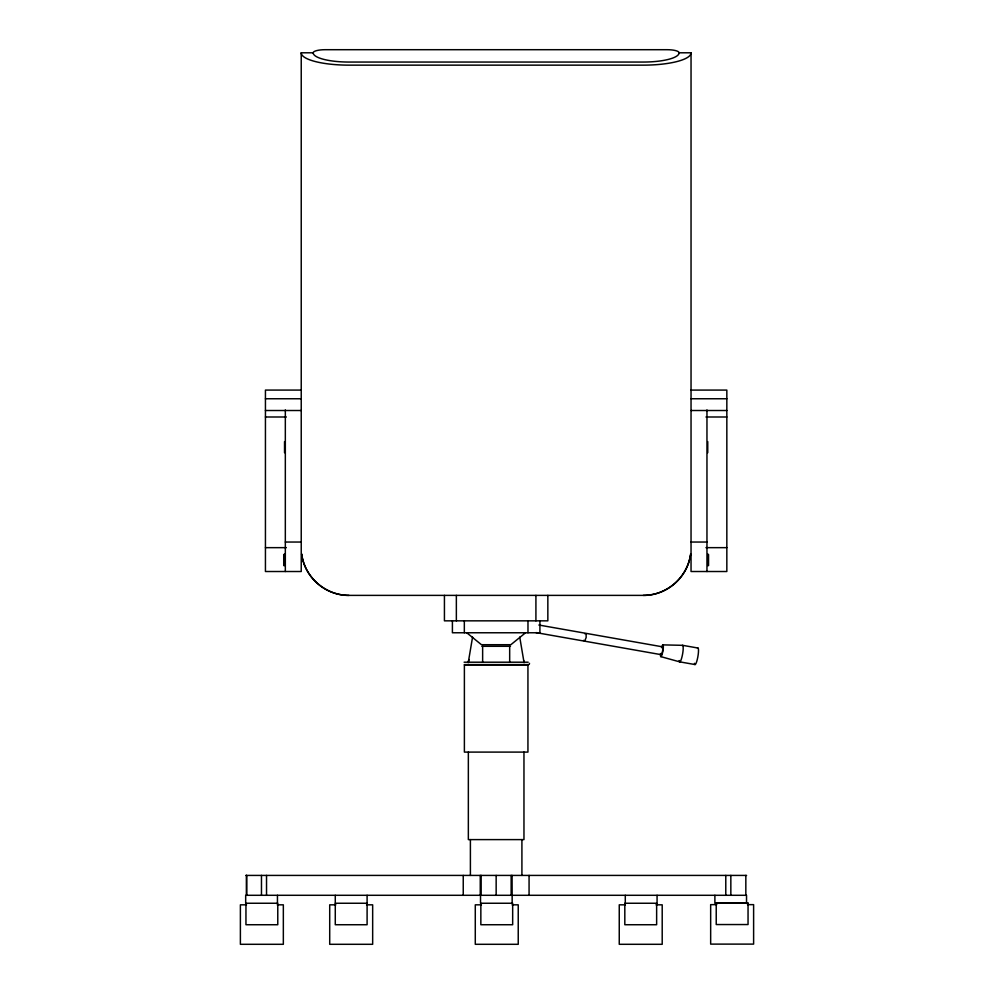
<?xml version="1.0" encoding="UTF-8"?>
<svg xmlns="http://www.w3.org/2000/svg" width="994" height="994" viewBox="0 0 994 994"><rect width="100%" height="100%" fill="white"/><g stroke="black" fill="none" stroke-linecap="round" stroke-linejoin="round"><path stroke-width="1.49" d="M679.051 660.6L679.213 660.625A8.387 1.454 -80 0 0 681.176 659.618A8.387 1.454 -80 0 0 683.164 649.678L683.164 646.585A8.387 1.454 -80 0 0 682.219 645.553M472.572 637.092L468.236 662.7A27.919 12.189 0 0 1 469.193 659.544M690.631 553.882C687.96 576.992 666.564 595.754 643.317 595.381L348.969 595.381C325.709 595.754 304.313 576.992 301.642 553.882A47.737 47.737 0 0 0 348.969 595.381M529.23 664.414L529.516 663.333M525.553 632.768L510.854 644.708L481.456 644.708L466.758 632.768M584.621 633.638L586.062 633.886L586.187 637.415L584.87 640.683L583.428 640.422M301.232 390.083L265.435 390.083L265.435 571.513L301.232 571.513L301.232 52.794L313.172 52.794A35.796 9.269 0 0 0 348.969 62.05L643.317 62.05A35.796 9.269 0 0 0 679.113 52.794L691.041 52.794L691.041 571.513L726.838 571.513L726.838 390.083L691.041 390.083M265.435 398.756L301.232 398.756M691.041 398.756L726.838 398.756M265.435 410.51L301.232 410.51M691.041 410.51L726.838 410.51M265.435 416.995L286.322 416.995M705.964 416.995L726.838 416.995M285.328 542.041L301.232 542.041M691.041 542.041L706.958 542.041M265.435 547.657L286.322 547.657M705.964 547.657L726.838 547.657M481.854 646.299L510.456 646.299M464.111 662.203L528.199 662.203M464.422 664.874L527.889 664.874M245.729 875.416L746.593 875.416M335.276 903.248L367.097 903.248M716.798 904.639L710.66 904.639L710.66 944.114L753.614 944.114L753.614 904.639L747.476 904.639M246.524 904.826L240.386 904.826L240.386 944.3L283.34 944.3L283.34 904.826L277.202 904.826M335.848 904.826L329.71 904.826L329.71 944.3L372.663 944.3L372.663 904.826L366.537 904.826M481.407 904.826L475.281 904.826L475.281 944.3L518.234 944.3L518.234 904.826L512.096 904.826M625.388 904.826L619.25 904.826L619.25 944.3L662.203 944.3L662.203 904.826L656.065 904.826M662.936 644.882L682.642 645.33L697.925 648.026M538.86 625.027L662.588 646.846M535.965 632.594L661.209 654.673M679.734 661.855L695.005 664.551M660.861 656.636L679.573 661.83M519.738 637.092L524.074 662.7A27.919 12.189 0 0 0 523.652 660.575M745.835 875.416L745.835 895.296M730.839 875.416L730.839 895.296M725.782 875.416L725.782 895.296M714.885 895.296L714.885 903.248L746.531 903.248L746.531 895.296L245.68 895.296L245.68 903.248L277.773 903.248L277.773 924.731L245.953 924.731L245.953 903.248M708.548 554.503L708.548 565.636M707.753 441.584L707.753 452.73M707.753 553.919L707.753 565.636M706.958 409.926L706.958 571.513M657.071 895.296L657.071 903.248L624.816 903.248L624.816 924.731L656.636 924.731L656.636 903.248M625.288 895.296L625.288 903.248M547.843 595.381L547.843 620.84L444.43 620.84L444.43 595.381M539.916 620.84L539.916 632.768L452.407 632.768L452.407 620.84M535.915 595.381L535.915 620.84M529.069 875.416L529.069 895.296M527.976 620.84L527.976 632.768M523.962 752.098L523.962 839.607L468.348 839.607L468.348 752.098M521.912 839.607L521.912 875.416M512.072 875.416L512.171 903.248M511.152 875.416L511.152 895.296M509.673 646.299L509.673 662.203M496.155 875.416L496.155 895.296M482.637 646.299L482.637 662.203M481.158 875.416L481.158 895.296M480.847 903.248L480.847 924.731L512.668 924.731L512.668 903.248L480.524 903.248L480.524 895.296M480.251 875.416L480.251 895.296M470.398 839.607L470.398 875.416M464.335 620.84L464.335 632.768M463.241 875.416L463.241 895.296M456.358 595.381L456.358 620.84M367.097 895.296L367.097 924.731L335.276 924.731L335.276 895.296M285.328 409.926L285.328 571.513M284.532 441.584L284.532 452.73M284.532 553.919L284.532 565.636M283.737 554.503L283.737 565.636M277.45 895.296L277.45 903.248M266.529 875.416L266.529 895.296M261.472 875.416L261.472 895.296M246.636 875.416L246.636 895.296M246.475 875.416L246.475 895.296M697.502 648.237A8.387 1.454 -80 0 1 698.447 649.256L698.509 650.623A8.387 1.454 -80 0 1 696.719 661.519A8.387 1.454 -80 0 1 694.483 663.321M661.532 647.666A5.964 1.031 -80 0 1 663.346 646.373A5.964 1.031 -80 0 1 661.755 655.381A5.964 1.031 -80 0 1 660.501 653.543M662.153 647.305A3.976 0.696 -80 0 1 662.576 650.884A3.976 0.696 -80 0 1 660.96 654.089M313.172 52.794A11.928 3.094 0 0 1 325.1 49.7L667.173 49.7A11.928 3.094 0 0 1 679.113 52.794M691.041 52.794A47.737 12.35 0 0 1 643.317 65.144L348.969 65.144A47.737 12.35 0 0 1 301.232 52.794M690.457 555.112A47.737 47.737 0 0 1 643.317 595.381M527.938 664.601L464.384 664.601L464.384 752.098L527.938 752.098L527.938 664.601M748.047 903.074L716.227 903.074L716.227 924.544L748.047 924.544L748.047 903.074"/></g></svg>
